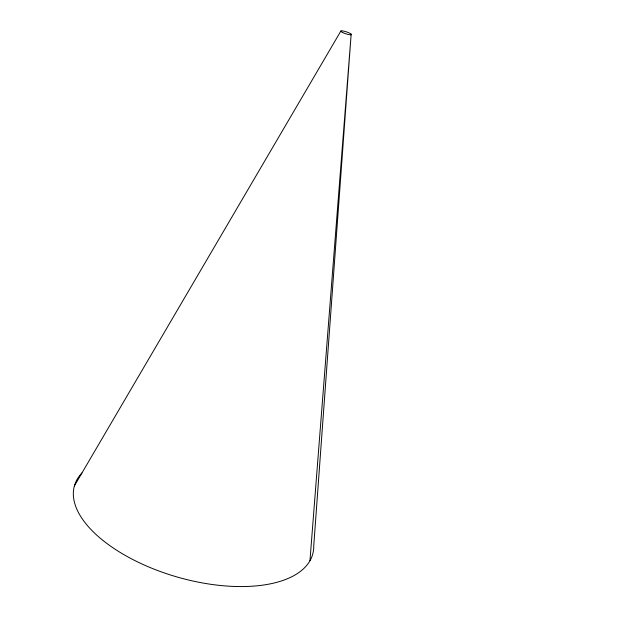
<?xml version="1.0" encoding="UTF-8"?>
<svg xmlns="http://www.w3.org/2000/svg" width="617" height="617" viewBox="0 0 617 617"><rect width="100%" height="100%" fill="white"/><g stroke="black" fill="none" stroke-linecap="round" stroke-linejoin="round"><path stroke-width="0.93" d="M309.965 560.637L351.158 34.136L313.752 545.76A123.948 59.263 16.1 0 1 171.202 575.214A123.948 59.263 16.1 0 1 81.922 472.984M340.946 30.912L74.364 485.918M342.466 32.431A5.568 1.018 18.4 0 0 351.243 34.722A5.568 1.018 18.4 0 0 344.564 31.305A5.568 1.018 18.4 0 0 342.466 32.431"/></g></svg>
